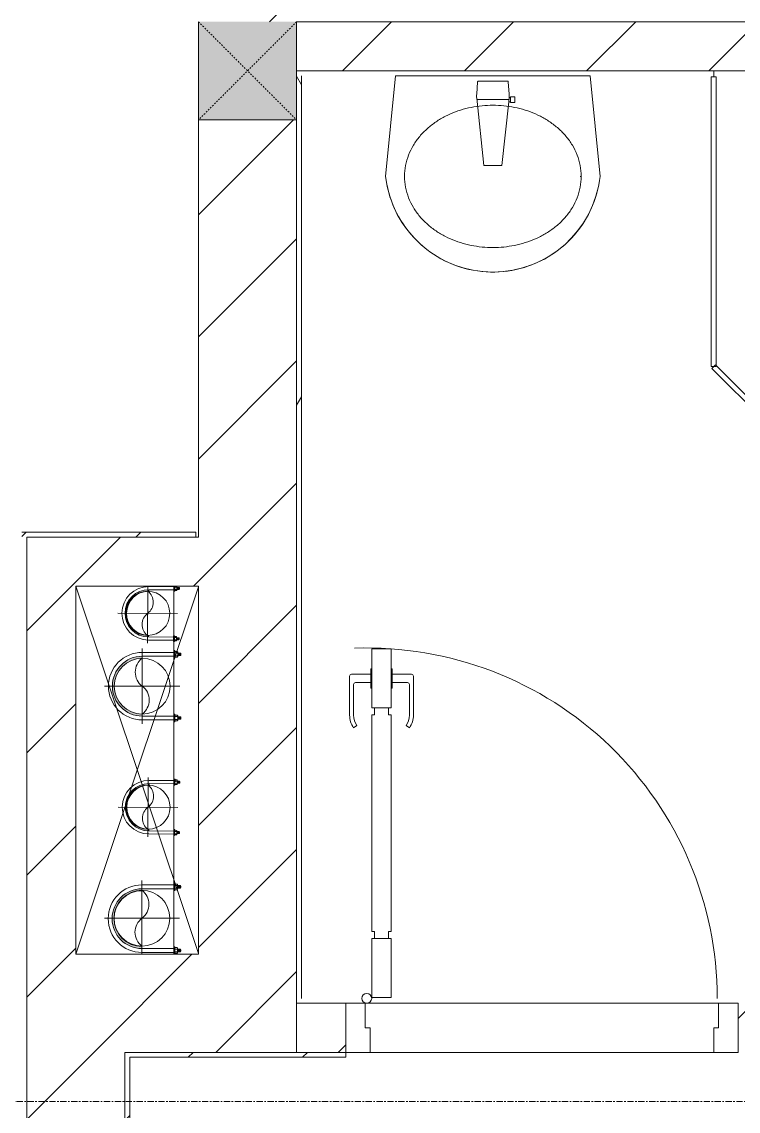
# Model space of a CAD drawing. Header units: millimetres. Extents: x 5359 to 218750, y -16347 to 109893.
# Drawn here: x 118492 to 119953, y 28417 to 30637 of the extents above; entities that cross this region are included whole.
import ezdxf

# ---------------------------------------------------------------- set-up
doc = ezdxf.new("R2010")
doc.units = ezdxf.units.MM
for name, pattern in [('Dash', [6, 3, -3]), ('Grid Line', [22.225, 12.7, -3.175, 3.175, -3.175]), ('IMPORT-CENTER _3_', [10.16, 6.35, -1.27, 1.27, -1.27])]:
    doc.linetypes.add(name, pattern=pattern)
for name, color, linetype, lineweight in [('0-1', 7, 'Continuous', 5), ('0-2', 9, 'Continuous', 9), ('A-CLNG', 13, 'Continuous', 9), ('A-DETL-GENF-1', 9, 'Continuous', 9), ('A-DOOR-1', 9, 'Continuous', 9), ('A-FLOR', 192, 'Continuous', 9), ('A-FLOR-1', 9, 'Continuous', 9), ('A-GLAZ-CURT-1', 9, 'Continuous', 9), ('A-WALL', 113, 'Continuous', 9), ('A-WALL-1', 53, 'Continuous', 18), ('A-WALL-2', 9, 'Continuous', 9), ('A-WALL-3', 113, 'Continuous', 18), ('A-WALL-PATT-1', 10, 'Continuous', 9), ('A-WALL-PATT-2', 9, 'Continuous', 9), ('A-WALL-PATT-3', 111, 'Continuous', 9), ('G-IMPT', 8, 'Continuous', 9), ('G-IMPT-1', 8, 'IMPORT-CENTER _3_', 9), ('I-WALL-1', 53, 'Continuous', 18), ('I-WALL-3', 2, 'Continuous', 18), ('M-EQPM', 50, 'Continuous', 9), ('P-SANR-FIXT-1', 9, 'Continuous', 9), ('P-SANR-FIXT-2', 221, 'Continuous', 9), ('S-COLS', 52, 'Continuous', 9), ('S-COLS-1', 253, 'Continuous', 5), ('S-COLS-4', 52, 'Continuous', 18), ('S-COLS-5', 52, 'Dash', 9), ('S-COLS-HDLN', 52, 'Dash', 9), ('S-GRID-1', 1, 'Grid Line', 9)]:
    doc.layers.add(name, color=color, linetype=linetype, lineweight=lineweight)
pattern_1 = [(45, (0, 0), (-124.4508, 124.4508), [])]
pattern_2 = [(45, (0, 0), (-116.67262, 116.67262), [])]

# ---------------------------------------------------------------- blocks, each defined once
blk = doc.blocks.new('DOOR_CW_01 CANH MO-PANEL KINH - DIG_02-800x2200-CỬA NHÔM KÍNH-400864-TKCS_MB ĐỊNH VỊ CỔNG-HÀNG RÀO')
at = {"layer": 'A-DETL-GENF-1'}
for p, q in [((-347, 772), (-307, 772)), ((-347, 652), (-347, 772)), ((-307, 772), (-307, 652)), ((-392, 637), (-392, 716.5)), ((-349, 720.5), (-388, 720.5)), ((-349, 731.8), (-347, 731.8)), ((-349, 692.2), (-349, 731.8)), ((-347, 692.2), (-347, 731.8)), ((-307, 692.2), (-307, 731.8)), ((-305, 731.8), (-307, 731.8)), ((-305, 692.2), (-305, 731.8)), ((-305, 720.5), (-266, 720.5)), ((-262, 637), (-262, 716.5)), ((-384, 699.5), (-384, 637)), ((-349, 703.5), (-380, 703.5)), ((-347, 692.2), (-349, 692.2)), ((-307, 692.2), (-305, 692.2)), ((-305, 703.5), (-274, 703.5)), ((-270, 699.5), (-270, 637)), ((-307, 652), (-347, 652)), ((-313, 652), (-341, 652)), ((-341, 652), (-341, 638)), ((-313, 638), (-313, 652)), ((-347, 638), (-341, 638)), ((-347, 638), (-347, 196)), ((-307, 638), (-313, 638)), ((-307, 196), (-307, 638)), ((-383.9, 611.2), (-377.3, 615.8)), ((-270.1, 611.2), (-276.7, 615.8)), ((-347, 196), (-341, 196)), ((-307, 182), (-347, 182)), ((-347, 182), (-347, 62)), ((-341, 196), (-341, 182)), ((-341, 182), (-313, 182)), ((-307, 196), (-313, 196)), ((-313, 182), (-313, 196)), ((-307, 62), (-307, 182)), ((-347, 62), (-307, 62))]:
    blk.add_line(p, q, dxfattribs=at)
blk.add_circle((-357, 60), 10, dxfattribs=at)
for centre, radius, start, end in [((-357, 60), 714, 360, 92), ((-388, 716.5), 4, 90, 180), ((-266, 716.5), 4, 0, 90), ((-380, 699.5), 4, 90, 180), ((-274, 699.5), 4, 0, 90), ((-347, 637), 45, 180, 215), ((-347, 637), 37, 180, 215), ((-307, 637), 37, 325, 0), ((-307, 637), 45, 325, 0)]:
    blk.add_arc(centre, radius, start, end, dxfattribs=at)
at = {"layer": 'A-DOOR-1'}
for p, q in [((-360, 50), (-400, 50)), ((-400, 50), (-400, -50)), ((-360, 0), (-360, 50)), ((-357, 50), (-332, 50)), ((400, 50), (360, 50)), ((360, 50), (360, 0)), ((400, -50), (400, 50)), ((-350, 0), (-360, 0)), ((-350, -50), (-350, 0)), ((360, 0), (350, 0)), ((350, 0), (350, -50)), ((-400, -50), (-350, -50)), ((350, -50), (400, -50))]:
    blk.add_line(p, q, dxfattribs=at)
blk = doc.blocks.new('bonruatreo - Chậu rửa-348246-TKCS_MB ĐỊNH VỊ CỔNG-HÀNG RÀO')
at = {"layer": 'P-SANR-FIXT-1'}
for p, q in [((-218.6, 205), (-198.4, 0)), ((-177.8, 205), (-180.6, 205)), ((198.4, 0), (218.6, 205)), ((-198.4, 0), (198.4, 0)), ((165, 0), (-165, 0))]:
    blk.add_line(p, q, dxfattribs=at)
at = {"layer": 'P-SANR-FIXT-1', "flags": 128}
blk.add_lwpolyline([(-218.6, 205), (-217.4, 213.7), (-215.9, 222.4), (-214, 231), (-211.8, 239.5), (-209.3, 247.9), (-206.4, 256.2), (-203.2, 264.4), (-199.6, 272.5), (-195.8, 280.4), (-191.6, 288.1), (-187.1, 295.7), (-182.3, 303.1), (-177.3, 310.3), (-171.9, 317.3), (-166.3, 324.1), (-160.4, 330.6), (-154.2, 336.9), (-147.8, 342.9), (-141.2, 348.7), (-134.3, 354.2), (-127.3, 359.4), (-120, 364.4), (-112.5, 369), (-104.9, 373.4), (-97.1, 377.4), (-89.1, 381.2), (-81, 384.6), (-72.7, 387.6), (-64.4, 390.4), (-55.9, 392.8), (-47.3, 394.8), (-38.7, 396.6), (-30, 397.9), (-21.3, 399), (-12.5, 399.6), (-3.7, 400), (5.1, 399.9), (13.9, 399.6), (22.6, 398.8), (31.4, 397.8), (40.1, 396.3), (48.7, 394.5), (57.2, 392.4), (65.7, 390), (74, 387.2), (82.2, 384.1), (90.3, 380.6), (98.3, 376.8), (106.1, 372.7), (113.7, 368.3), (121.1, 363.6), (128.4, 358.7), (135.4, 353.4), (142.2, 347.8), (148.8, 342), (155.2, 335.9), (161.3, 329.6), (167.2, 323), (172.8, 316.2), (178.1, 309.2), (183.1, 302), (187.8, 294.6), (192.2, 287), (196.4, 279.2), (200.2, 271.3), (203.7, 263.2), (206.8, 255), (209.7, 246.6), (212.2, 238.2), (214.3, 229.7), (216.1, 221.1), (217.6, 212.4), (218.6, 205)], dxfattribs=at)
at = {"layer": 'P-SANR-FIXT-1'}
blk.add_arc((0, 180), 220, 6.525, 173.475, dxfattribs=at)
for points in [[(-180, 205), (-180, 212.4), (-178.6, 227.3), (-172.4, 248.8), (-162.5, 268.9), (-149.4, 287), (-133.8, 303), (-116.1, 316.6), (-96.9, 327.9), (-76.5, 336.8), (-55.2, 343.5), (-33.3, 347.9), (-11.2, 350.1), (11.1, 350.1), (33.3, 347.9), (55.2, 343.5), (76.5, 336.8), (96.9, 327.9), (116.1, 316.6), (133.8, 302.9), (149.5, 287), (162.5, 268.8), (172.4, 248.8), (178.6, 227.3), (180, 212.4), (180, 205)], [(180, 205), (180, 197.6), (178.6, 182.7), (172.4, 161.2), (162.5, 141.2), (149.5, 123), (133.8, 107.1), (116.1, 93.4), (96.9, 82.1), (76.5, 73.2), (55.2, 66.5), (33.3, 62.1), (11.1, 59.9), (-11.2, 59.9), (-33.3, 62.1), (-55.2, 66.5), (-76.5, 73.2), (-96.9, 82.1), (-116.1, 93.4), (-133.8, 107), (-149.4, 123), (-162.5, 141.1), (-172.4, 161.2), (-178.6, 182.7), (-180, 197.6), (-180, 205)]]:
    blk.add_open_spline(points, degree=3, dxfattribs=at)
at = {"layer": 'P-SANR-FIXT-2'}
for p, q in [((-18.5, 182.5), (-32.2, 52.9)), ((18.5, 182.5), (-18.5, 182.5)), ((33, 45.4), (18.5, 182.5)), ((-35.6, 54.2), (-44.7, 54.2)), ((-44.7, 54.2), (-44.7, 42.8)), ((-35.6, 52.9), (-35.6, 54.2)), ((-32.2, 52.9), (-35.6, 52.9)), ((-35.6, 44.2), (-35.6, 52.9)), ((-32.2, 52.9), (-33.1, 44.2)), ((32.7, 48.5), (-32.7, 48.5)), ((-44.7, 42.8), (-35.6, 42.8)), ((-35.6, 42.8), (-35.6, 44.2)), ((-35.6, 44.2), (-33.1, 44.2)), ((-33, 37.3), (-31.4, 12.2)), ((31.4, 12.2), (33, 37.3)), ((-30.2, 11), (30.2, 11))]:
    blk.add_line(p, q, dxfattribs=at)
for centre, radius, start, end in [((-5.5, 41.4), 38.7, 353.966, 6.034), ((5.5, 41.4), 38.7, 175.8543, 186.034), ((-30.1, 12.3), 1.3, 183.5997, 268.7722), ((30.1, 12.3), 1.3, 271.2278, 356.4003)]:
    blk.add_arc(centre, radius, start, end, dxfattribs=at)
blk = doc.blocks.new('System Panel - Glazed-850632-TKCS_MB ĐỊNH VỊ CỔNG-HÀNG RÀO')
at = {"layer": 'A-GLAZ-CURT-1'}
for p, q in [((295.3, 5), (-295.3, 5)), ((-295.3, 5), (-295.3, -5)), ((295.3, -5), (295.3, 5)), ((-295.3, -5), (295.3, -5))]:
    blk.add_line(p, q, dxfattribs=at)
blk = doc.blocks.new('System Panel - Glazed-850633-TKCS_MB ĐỊNH VỊ CỔNG-HÀNG RÀO')
at = {"layer": 'A-GLAZ-CURT-1'}
for p, q in [((316.6, 5), (-316.6, 5)), ((-316.6, 5), (-316.6, -5)), ((316.6, -5), (316.6, 5)), ((-316.6, -5), (316.6, -5))]:
    blk.add_line(p, q, dxfattribs=at)
blk = doc.blocks.new('NCV_TKTC_TANG 1_rvt-1-TKCS_MB ĐỊNH VỊ CỔNG-HÀNG RÀO')
at = {"layer": 'A-WALL-PATT-1'}
h = blk.add_hatch(dxfattribs=at)
h.set_pattern_fill('FP_2', color=256, style=0, pattern_type=2)
h.set_pattern_definition(pattern_1)
h.paths.add_polyline_path([(120852.6, 30536.9), (120852.6, 30636.9), (119052.6, 30636.9), (119052.6, 30536.9), (120349.9, 30536.9)])
h.paths.add_polyline_path([(122752.6, 30536.9), (122752.6, 30636.9), (120952.6, 30636.9), (120952.6, 30536.9), (122165.6, 30536.9)])
h = blk.add_hatch(dxfattribs=at)
h.set_pattern_fill('FP_4', color=256, style=0, pattern_type=2)
h.set_pattern_definition([(0, (0, 0), (894.08, 223.52), [73.762, -596.798, 73.762, -596.798, -3576.32]), (0, (0, 0), (894.08, 223.52), [-1341.12, 73.762, -1267.358, 73.762, -596.798, -1564.64]), (0, (0, 0), (894.08, 223.52), [-3352.8, 73.762, -373.278, 73.762, -1043.838]), (120, (335.28, 111.76), (-640.614, 662.536), [73.762, -596.798, 73.762, -4173.118]), (120, (335.28, 111.76), (-640.614, 662.536), [-744.322, -596.798, 73.762, -1267.358, -2235.2]), (120, (335.28, 111.76), (-640.614, 662.536), [-2682.24, 73.762, -596.798, 73.762, -1490.878]), (120, (335.28, 111.76), (-640.614, 662.536), [-3426.562, -373.278, 73.762, -1043.838]), (240, (447.04, 558.8), (-253.466, -886.056), [73.762, -596.798, 73.762, -4173.118]), (240, (447.04, 558.8), (-253.466, -886.056), [-744.322, -596.798, 73.762, -1267.358, -2235.2]), (240, (447.04, 558.8), (-253.466, -886.056), [-2682.24, 73.762, -596.798, 73.762, -1490.878]), (240, (447.04, 558.8), (-253.466, -886.056), [-3426.562, -373.278, 73.762, -1043.838])])
h.paths.add_polyline_path([(119062.6, 28646.9), (119062.6, 30526.9), (119052.6, 30526.9), (119052.6, 28646.9)])
h = blk.add_hatch(dxfattribs=at)
h.set_pattern_fill('FP_2', color=256, style=0, pattern_type=2)
h.set_pattern_definition(pattern_1)
h.paths.add_polyline_path([(119952.6, 28536.9), (120852.6, 28536.9), (120852.6, 28636.9), (119952.6, 28636.9), (119952.6, 28586.9)])
h.paths.add_polyline_path([(119052.6, 28536.9), (119152.6, 28536.9), (119152.6, 28636.9), (119052.6, 28636.9)])
at = {"layer": 'A-WALL-PATT-2'}
h = blk.add_hatch(dxfattribs=at)
h.set_pattern_fill('FP_3', color=256, style=0, pattern_type=2)
h.set_pattern_definition(pattern_2)
h.paths.add_polyline_path([(122752.6, 28526.9), (122752.6, 28536.9), (119952.6, 28536.9), (119952.6, 28526.9), (122742.6, 28526.9)])
h.paths.add_polyline_path([(119152.6, 28526.9), (119152.6, 28536.9), (118702.6, 28536.9), (118702.6, 28526.9), (119139.5, 28526.9)])
h = blk.add_hatch(dxfattribs=at)
h.set_pattern_fill('FP_3', color=256, style=0, pattern_type=2)
h.set_pattern_definition(pattern_2)
h.paths.add_polyline_path([(118702.6, 25636.9), (118712.6, 25636.9), (118712.6, 28526.9), (118702.6, 28526.9), (118702.6, 27047.8)])
at = {"layer": 'A-FLOR-1'}
for p, q in [((119902.6, 30525), (119902.6, 30536.9)), ((119912.6, 28636.9), (119192.6, 28636.9)), ((119902.6, 28536.9), (119202.6, 28536.9)), ((119202.6, 28536.9), (119902.6, 28536.9))]:
    blk.add_line(p, q, dxfattribs=at)
at = {"layer": 'A-WALL-1'}
for p, q in [((120852.6, 30636.9), (119052.6, 30636.9)), ((119052.6, 30636.9), (119052.6, 30536.9)), ((119052.6, 30536.9), (120852.6, 30536.9)), ((119052.6, 28636.9), (119052.6, 28536.9))]:
    blk.add_line(p, q, dxfattribs=at)
at = {"layer": 'A-WALL-2'}
for p, q in [((119152.6, 28636.9), (119052.6, 28636.9)), ((119052.6, 28536.9), (119152.6, 28536.9)), ((119152.6, 28536.9), (119052.6, 28536.9)), ((119902.6, 28536.9), (119202.6, 28536.9))]:
    blk.add_line(p, q, dxfattribs=at)
at = {"layer": 'I-WALL-1'}
for p, q in [((119052.6, 30526.9), (119052.6, 28646.9)), ((119062.6, 28646.9), (119062.6, 30526.9)), ((119052.6, 28536.9), (118702.6, 28536.9)), ((118702.6, 28536.9), (118702.6, 28526.9)), ((119152.6, 28526.9), (119152.6, 28536.9)), ((118702.6, 28526.9), (118702.6, 25636.9)), ((118712.6, 28526.9), (119152.6, 28526.9)), ((118712.6, 25646.9), (118712.6, 28526.9))]:
    blk.add_line(p, q, dxfattribs=at)
at = {"layer": 'A-DOOR-1'}
blk.add_blockref('DOOR_CW_01 CANH MO-PANEL KINH - DIG_02-800x2200-CỬA NHÔM KÍNH-400864-TKCS_MB ĐỊNH VỊ CỔNG-HÀNG RÀO', (119552.6, 28586.9), dxfattribs=at)
at = {"layer": 'A-GLAZ-CURT-1'}
for name, p, rotation in [('System Panel - Glazed-850632-TKCS_MB ĐỊNH VỊ CỔNG-HÀNG RÀO', (119902.6, 30229.6), 270.0000000000008), ('System Panel - Glazed-850633-TKCS_MB ĐỊNH VỊ CỔNG-HÀNG RÀO', (120126.4, 29710.4), 315.0000000000011)]:
    blk.add_blockref(name, p, dxfattribs=dict(at, rotation=rotation))
at = {"layer": 'P-SANR-FIXT-1', "rotation": 180}
blk.add_blockref('bonruatreo - Chậu rửa-348246-TKCS_MB ĐỊNH VỊ CỔNG-HÀNG RÀO', (119452.6, 30526.9), dxfattribs=at)
blk = doc.blocks.new('TKTC_XREF_251221_MB TANG 1 - TKTC_XREF_260130_MB TANG 1_dwg_CUM U_DN100-V194-TKCS_MB ĐỊNH VỊ CỔNG-HÀNG RÀO')
at = {"layer": 'G-IMPT'}
blk.add_hatch(color=256, dxfattribs=at).paths.add_polyline_path([(0, 61), (0, 57), (14.8, 55.1), (28.5, 49.4), (40.3, 40.3), (49.4, 28.5), (55.1, 14.8), (57, 0), (55.1, -14.8), (49.4, -28.5), (40.3, -40.3), (28.5, -49.4), (14.8, -55.1), (0, -57), (0, -61), (15.8, -58.9), (30.5, -52.8), (43.1, -43.1), (52.8, -30.5), (58.9, -15.8), (61, 0), (58.9, 15.8), (52.8, 30.5), (43.1, 43.1), (30.5, 52.8), (15.8, 58.9)])
for p, q in [((-79.1, 66.6), (-79.1, 63.4)), ((-76.6, 66.6), (-76.6, 63.4)), ((-74.6, 66.6), (-74.6, 63.4)), ((-72.7, 69.3), (-72.7, 60.7)), ((-66.9, 67.9), (-71.7, 67.9)), ((-66.9, 62.1), (-71.7, 62.1)), ((-65, 69), (0, 69)), ((-79.1, -63.4), (-79.1, -66.6)), ((-76.6, -63.4), (-76.6, -66.6)), ((-74.6, -63.4), (-74.6, -66.6)), ((-72.7, -60.7), (-72.7, -69.3)), ((-66.9, -62.1), (-71.7, -62.1)), ((-66.9, -67.9), (-71.7, -67.9)), ((-65, -69), (0, -69))]:
    blk.add_line(p, q, dxfattribs=at)
at = {"layer": 'G-IMPT', "flags": 128}
for points in [[(-72.7, 67.6), (-78.1, 67.6), (-78.1, 62.4), (-72.7, 62.4)], [(-71.7, 59.2), (-66.9, 59.2), (-66.9, 70.8), (-71.7, 70.8)], [(-66.9, 70.8), (-66.9, 72.7), (-65, 72.7), (-65, 57.3), (-66.9, 57.3), (-66.9, 59.2)], [(-65, 61), (0, 61), (0, 57)], [(-72.7, -62.4), (-78.1, -62.4), (-78.1, -67.6), (-72.7, -67.6)], [(-66.9, -70.6), (-66.9, -59.2), (-71.7, -59.2)], [(-66.9, -59.2), (-66.9, -57.3), (-65, -57.3), (-65, -70.6)], [(-65, -61), (0, -61), (0, -57)]]:
    blk.add_lwpolyline(points, dxfattribs=at)
at = {"layer": 'G-IMPT'}
for centre, radius, start, end in [((-78.1, 66.6), 0.96, 90, 180), ((-78.1, 63.4), 0.96, 180, 270), ((-71.1, 69.3), 1.56, 112.6199, 247.3801), ((-67.9, 65), 4.8, 143.1301, 216.8699), ((-71.1, 60.7), 1.56, 112.6199, 247.3801), ((0, 0), 69, 270, 90), ((0, 0), 61, 270, 90), ((0, 0), 57, 270, 90), ((-78.1, -63.4), 0.96, 90, 180), ((-78.1, -66.6), 0.96, 180, 270), ((-71.1, -60.7), 1.56, 112.6199, 247.3801), ((-67.9, -65), 4.8, 143.1301, 216.8699), ((-71.1, -69.3), 1.56, 112.6199, 247.3801)]:
    blk.add_arc(centre, radius, start, end, dxfattribs=at)
blk = doc.blocks.new('TKTC_XREF_251221_MB TANG 1 - TKTC_XREF_260130_MB TANG 1_dwg_$cc-V195-TKCS_MB ĐỊNH VỊ CỔNG-HÀNG RÀO')
at = {"layer": 'G-IMPT'}
blk.add_circle((0, 0), 0.5, dxfattribs=at)
for centre, radius, start, end in [((0, 0), 0.5, 90, 270), ((0.188, 0.25), 0.313, 126.8699, 233.1301), ((-0.188, -0.25), 0.313, 306.8699, 53.1301)]:
    blk.add_arc(centre, radius, start, end, dxfattribs=at)
at = {"layer": 'G-IMPT-1'}
for p, q in [((0, -0.616), (0, 0.673)), ((-0.673, 0), (0.673, 0))]:
    blk.add_line(p, q, dxfattribs=at)
blk = doc.blocks.new('TKTC_XREF_251221_MB TANG 1 - TKTC_XREF_260130_MB TANG 1_dwg_$cc-4202114-TKCS_MB ĐỊNH VỊ CỔNG-HÀNG RÀO')
at = {"layer": 'G-IMPT'}
blk.add_circle((0, 0), 0.5, dxfattribs=at)
for centre, radius, start, end in [((0, 0), 0.5, 90, 270), ((0.188, 0.25), 0.313, 126.8699, 233.1301), ((-0.188, -0.25), 0.313, 306.8699, 53.1301)]:
    blk.add_arc(centre, radius, start, end, dxfattribs=at)
at = {"layer": 'G-IMPT-1'}
for p, q in [((0, -0.673), (0, 0.673)), ((-0.673, 0), (0.673, 0))]:
    blk.add_line(p, q, dxfattribs=at)
blk = doc.blocks.new('TKTC_XREF_251221_MB TANG 1 - TKTC_XREF_260130_MB TANG 1_dwg_CUM U_DN100-4202115-TKCS_MB ĐỊNH VỊ CỔNG-HÀNG RÀO')
at = {"layer": 'G-IMPT'}
blk.add_hatch(color=256, dxfattribs=at).paths.add_polyline_path([(0, -61), (0, -57), (14.8, -55.1), (28.5, -49.4), (40.3, -40.3), (49.4, -28.5), (55.1, -14.8), (57, 0), (55.1, 14.8), (49.4, 28.5), (40.3, 40.3), (28.5, 49.4), (14.8, 55.1), (0, 57), (0, 61), (15.8, 58.9), (37.7, 47.3), (43.1, 43.1), (52.8, 30.5), (58.9, 15.8), (61, 0), (58.9, -15.8), (52.8, -30.5), (43.1, -43.1), (30.5, -52.8), (15.8, -58.9)])
for p, q in [((-72.7, 69.3), (-72.7, 60.7)), ((-66.9, 67.9), (-71.7, 67.9)), ((-65, 69), (0, 69)), ((-79.1, 66.6), (-79.1, 63.4)), ((-76.6, 66.6), (-76.6, 63.4)), ((-74.6, 66.6), (-74.6, 63.4)), ((-66.9, 62.1), (-71.7, 62.1)), ((-79.1, -63.4), (-79.1, -66.6)), ((-76.6, -63.4), (-76.6, -66.6)), ((-74.6, -63.4), (-74.6, -66.6)), ((-72.7, -60.7), (-72.7, -69.3)), ((-66.9, -62.1), (-71.7, -62.1)), ((-66.9, -67.9), (-71.7, -67.9)), ((-65, -69), (0, -69))]:
    blk.add_line(p, q, dxfattribs=at)
at = {"layer": 'G-IMPT', "flags": 128}
for points in [[(-72.7, 67.6), (-78.1, 67.6), (-78.1, 62.4), (-72.7, 62.4)], [(-71.7, 59.2), (-66.9, 59.2), (-66.9, 70.8), (-71.7, 70.8)], [(-66.9, 70.8), (-66.9, 72.7), (-65, 72.7), (-65, 57.3), (-66.9, 57.3), (-66.9, 59.2)], [(-65, 61), (0, 61), (0, 57)], [(-72.7, -62.4), (-78.1, -62.4), (-78.1, -67.6), (-72.7, -67.6)], [(-71.7, -70.8), (-66.9, -70.8), (-66.9, -59.2), (-71.7, -59.2)], [(-66.9, -59.2), (-66.9, -57.3), (-65, -57.3), (-65, -72.7), (-66.9, -72.7), (-66.9, -70.8)], [(-65, -61), (0, -61), (0, -57)]]:
    blk.add_lwpolyline(points, dxfattribs=at)
at = {"layer": 'G-IMPT'}
for centre, radius, start, end in [((-78.1, 66.6), 0.96, 90, 180), ((-71.1, 69.3), 1.56, 112.6199, 247.3801), ((-67.9, 65), 4.8, 143.1301, 216.8699), ((0, 0), 69, 270, 90), ((-78.1, 63.4), 0.96, 180, 270), ((-71.1, 60.7), 1.56, 112.6199, 247.3801), ((0, 0), 61, 270, 90), ((0, 0), 57, 270, 90), ((-78.1, -63.4), 0.96, 90, 180), ((-78.1, -66.6), 0.96, 180, 270), ((-71.1, -60.7), 1.56, 112.6199, 247.3801), ((-67.9, -65), 4.8, 143.1301, 216.8699), ((-71.1, -69.3), 1.56, 112.6199, 247.3801)]:
    blk.add_arc(centre, radius, start, end, dxfattribs=at)
blk = doc.blocks.new('TKTC_XREF_251221_MB TANG 1 - TKTC_XREF_260130_MB TANG 1_dwg_CUM U_DN100-V196-TKCS_MB ĐỊNH VỊ CỔNG-HÀNG RÀO')
at = {"layer": 'G-IMPT'}
blk.add_hatch(color=256, dxfattribs=at).paths.add_polyline_path([(0, -61), (0, -57), (14.8, -55.1), (28.5, -49.4), (40.3, -40.3), (49.4, -28.5), (55.1, -14.8), (57, 0), (55.1, 14.8), (49.4, 28.5), (40.3, 40.3), (28.5, 49.4), (14.8, 55.1), (0, 57), (0, 61), (15.8, 58.9), (30.5, 52.8), (43.1, 43.1), (52.8, 30.5), (58.9, 15.8), (61, 0), (58.9, -15.8), (52.8, -30.5), (43.1, -43.1), (30.5, -52.8), (15.8, -58.9)])
for p, q in [((-72.7, 69.3), (-72.7, 60.7)), ((-66.9, 67.9), (-71.7, 67.9)), ((-65, 69), (0, 69)), ((-79.1, 66.6), (-79.1, 63.4)), ((-76.6, 66.6), (-76.6, 63.4)), ((-74.6, 66.6), (-74.6, 63.4)), ((-66.9, 62.1), (-71.7, 62.1)), ((-79.1, -63.4), (-79.1, -66.6)), ((-76.6, -63.4), (-76.6, -66.6)), ((-74.6, -63.4), (-74.6, -66.6)), ((-72.7, -60.7), (-72.7, -69.3)), ((-66.9, -62.1), (-71.7, -62.1)), ((-66.9, -67.9), (-71.7, -67.9)), ((-66.9, -72.7), (-66.9, -70.8)), ((-65, -69), (0, -69))]:
    blk.add_line(p, q, dxfattribs=at)
at = {"layer": 'G-IMPT', "flags": 128}
for points in [[(-72.7, 67.6), (-78.1, 67.6), (-78.1, 62.4), (-72.7, 62.4)], [(-71.7, 59.2), (-66.9, 59.2), (-66.9, 70.8), (-71.7, 70.8)], [(-66.9, 70.8), (-66.9, 72.7), (-65, 72.7), (-65, 57.3), (-66.9, 57.3), (-66.9, 59.2)], [(-65, 61), (0, 61), (0, 57)], [(-72.7, -62.4), (-78.1, -62.4), (-78.1, -67.6), (-72.7, -67.6)], [(-71.7, -70.8), (-66.9, -70.8), (-66.9, -59.2), (-71.7, -59.2)], [(-66.9, -59.2), (-66.9, -57.3), (-65, -57.3), (-65, -72.6)], [(-65, -61), (0, -61), (0, -57)]]:
    blk.add_lwpolyline(points, dxfattribs=at)
at = {"layer": 'G-IMPT'}
for centre, radius, start, end in [((-78.1, 66.6), 0.96, 90, 180), ((-71.1, 69.3), 1.56, 112.6199, 247.3801), ((-67.9, 65), 4.8, 143.1301, 216.8699), ((0, 0), 69, 270, 90), ((-78.1, 63.4), 0.96, 180, 270), ((-71.1, 60.7), 1.56, 112.6199, 247.3801), ((0, 0), 61, 270, 90), ((0, 0), 57, 270, 90), ((-78.1, -63.4), 0.96, 90, 180), ((-78.1, -66.6), 0.96, 180, 270), ((-71.1, -60.7), 1.56, 112.6199, 247.3801), ((-67.9, -65), 4.8, 143.1301, 216.8699), ((-71.1, -69.3), 1.56, 112.6199, 247.3801)]:
    blk.add_arc(centre, radius, start, end, dxfattribs=at)
blk = doc.blocks.new('TKTC_XREF_251221_MB TANG 1 - TKTC_XREF_260130_MB TANG 1_dwg_$cc-V197-TKCS_MB ĐỊNH VỊ CỔNG-HÀNG RÀO')
at = {"layer": 'G-IMPT'}
blk.add_circle((0, 0), 0.5, dxfattribs=at)
for centre, radius, start, end in [((0, 0), 0.5, 90, 270), ((0.188, 0.25), 0.313, 126.8699, 233.1301), ((-0.188, -0.25), 0.313, 306.8699, 53.1301)]:
    blk.add_arc(centre, radius, start, end, dxfattribs=at)
at = {"layer": 'G-IMPT-1'}
for p, q in [((0, -0.673), (0, 0.645)), ((-0.673, 0), (0.673, 0))]:
    blk.add_line(p, q, dxfattribs=at)
blk = doc.blocks.new('TKTC_XREF_251221_MB TANG 1 - TKTC_XREF_260130_MB TANG 1_dwg_CUM U_DN100-4202112-TKCS_MB ĐỊNH VỊ CỔNG-HÀNG RÀO')
at = {"layer": 'G-IMPT'}
blk.add_hatch(color=256, dxfattribs=at).paths.add_polyline_path([(0, 61), (0, 57), (14.8, 55.1), (28.5, 49.4), (40.3, 40.3), (49.4, 28.5), (55.1, 14.8), (57, 0), (55.1, -14.8), (49.4, -28.5), (40.3, -40.3), (28.5, -49.4), (14.8, -55.1), (0, -57), (0, -61), (15.8, -58.9), (30.5, -52.8), (43.1, -43.1), (52.8, -30.5), (58.9, -15.8), (61, 0), (58.9, 15.8), (52.8, 30.5), (43.1, 43.1), (30.5, 52.8), (15.8, 58.9)])
for p, q in [((-79.1, 66.6), (-79.1, 63.4)), ((-76.6, 66.6), (-76.6, 63.4)), ((-74.6, 66.6), (-74.6, 63.4)), ((-72.7, 69.3), (-72.7, 60.7)), ((-66.9, 67.9), (-71.7, 67.9)), ((-66.9, 62.1), (-71.7, 62.1)), ((-65, 69), (0, 69)), ((-79.1, -63.4), (-79.1, -66.6)), ((-76.6, -63.4), (-76.6, -66.6)), ((-74.6, -63.4), (-74.6, -66.6)), ((-72.7, -60.7), (-72.7, -69.3)), ((-66.9, -62.1), (-71.7, -62.1)), ((-66.9, -67.9), (-71.7, -67.9)), ((-65, -69), (0, -69))]:
    blk.add_line(p, q, dxfattribs=at)
at = {"layer": 'G-IMPT', "flags": 128}
for points in [[(-72.7, 67.6), (-78.1, 67.6), (-78.1, 62.4), (-72.7, 62.4)], [(-71.7, 59.2), (-66.9, 59.2), (-66.9, 70.8), (-71.7, 70.8)], [(-66.9, 70.8), (-66.9, 72.7), (-65, 72.7), (-65, 57.3), (-66.9, 57.3), (-66.9, 59.2)], [(-65, 61), (0, 61), (0, 57)], [(-72.7, -62.4), (-78.1, -62.4), (-78.1, -67.6), (-72.7, -67.6)], [(-71.7, -70.8), (-66.9, -70.8), (-66.9, -59.2), (-71.7, -59.2)], [(-66.9, -59.2), (-66.9, -57.3), (-65, -57.3), (-65, -72.7), (-66.9, -72.7), (-66.9, -70.8)], [(-65, -61), (0, -61), (0, -57)]]:
    blk.add_lwpolyline(points, dxfattribs=at)
at = {"layer": 'G-IMPT'}
for centre, radius, start, end in [((-78.1, 66.6), 0.96, 90, 180), ((-78.1, 63.4), 0.96, 180, 270), ((-71.1, 69.3), 1.56, 112.6199, 247.3801), ((-67.9, 65), 4.8, 143.1301, 216.8699), ((-71.1, 60.7), 1.56, 112.6199, 247.3801), ((0, 0), 69, 270, 90), ((0, 0), 61, 270, 90), ((0, 0), 57, 270, 90), ((-78.1, -63.4), 0.96, 90, 180), ((-78.1, -66.6), 0.96, 180, 270), ((-71.1, -60.7), 1.56, 112.6199, 247.3801), ((-67.9, -65), 4.8, 143.1301, 216.8699), ((-71.1, -69.3), 1.56, 112.6199, 247.3801)]:
    blk.add_arc(centre, radius, start, end, dxfattribs=at)
blk = doc.blocks.new('TKTC_XREF_251221_MB TANG 1 - TKTC_XREF_260130_MB TANG 1_dwg_$cc-4202116-TKCS_MB ĐỊNH VỊ CỔNG-HÀNG RÀO')
at = {"layer": 'G-IMPT'}
blk.add_circle((0, 0), 0.5, dxfattribs=at)
for centre, radius, start, end in [((0, 0), 0.5, 90, 270), ((0.188, 0.25), 0.313, 126.8699, 233.1301), ((-0.188, -0.25), 0.313, 306.8699, 53.1301)]:
    blk.add_arc(centre, radius, start, end, dxfattribs=at)
at = {"layer": 'G-IMPT-1'}
for p, q in [((0, -0.673), (0, 0.673)), ((-0.673, 0), (0.673, 0))]:
    blk.add_line(p, q, dxfattribs=at)
blk = doc.blocks.new('TKTC_XREF_251221_MB TANG 1 - TKTC_XREF_260130_MB TANG 1_dwg-4202109-TKCS_MB ĐỊNH VỊ CỔNG-HÀNG RÀO')
at = {"layer": 'G-IMPT'}
for p, q in [((-84349, -371859.7), (-84349, -372609.7)), ((-84299.2, -372609.8), (-84299.2, -371859.7))]:
    blk.add_line(p, q, dxfattribs=at)
at = {"extrusion": (0, 0, -1)}
for name, p, xscale, yscale, zscale, rotation in [('TKTC_XREF_251221_MB TANG 1 - TKTC_XREF_260130_MB TANG 1_dwg_$cc-V195-TKCS_MB ĐỊNH VỊ CỔNG-HÀNG RÀO', (84402.6, -371915.1), 90.00000000005107, 90.00000000005107, -90.00000000005109, 180.3740267799373), ('TKTC_XREF_251221_MB TANG 1 - TKTC_XREF_260130_MB TANG 1_dwg_CUM U_DN100-4202115-TKCS_MB ĐỊNH VỊ CỔNG-HÀNG RÀO', (84413.8, -372063.5), 0.9974999999999965, 0.9974999999999965, -0.9974999999999965, 0.0009913385626578414), ('TKTC_XREF_251221_MB TANG 1 - TKTC_XREF_260130_MB TANG 1_dwg_$cc-4202116-TKCS_MB ĐỊNH VỊ CỔNG-HÀNG RÀO', (84402, -372310.2), 90.00000000005107, 90.00000000005107, -90.00000000005109, 180.3740267799373), ('TKTC_XREF_251221_MB TANG 1 - TKTC_XREF_260130_MB TANG 1_dwg_$cc-V197-TKCS_MB ĐỊNH VỊ CỔNG-HÀNG RÀO', (84414.3, -372536.4), 113.7150000000091, 113.7150000000091, -113.7150000000091, 179.9990086636432), ('TKTC_XREF_251221_MB TANG 1 - TKTC_XREF_260130_MB TANG 1_dwg_CUM U_DN100-V196-TKCS_MB ĐỊNH VỊ CỔNG-HÀNG RÀO', (84414.3, -372537.3), 0.9975000000000005, 0.9975000000000005, -0.9975000000000005, 0.000991338195008684)]:
    blk.add_blockref(name, p, dxfattribs=dict(at, xscale=xscale, yscale=yscale, zscale=zscale, rotation=rotation))
for name, p, xscale, yscale, zscale, rotation in [('TKTC_XREF_251221_MB TANG 1 - TKTC_XREF_260130_MB TANG 1_dwg_CUM U_DN100-V194-TKCS_MB ĐỊNH VỊ CỔNG-HÀNG RÀO', (-84400.7, -371915.1), 0.7894736842105242, 0.7894736842105242, 0.7894736842105242, 179.6259732184666), ('TKTC_XREF_251221_MB TANG 1 - TKTC_XREF_260130_MB TANG 1_dwg_$cc-4202114-TKCS_MB ĐỊNH VỊ CỔNG-HÀNG RÀO', (-84413.8, -372063.5), 113.7150000000092, 113.7150000000092, 113.7150000000092, 359.9990086636432), ('TKTC_XREF_251221_MB TANG 1 - TKTC_XREF_260130_MB TANG 1_dwg_CUM U_DN100-4202112-TKCS_MB ĐỊNH VỊ CỔNG-HÀNG RÀO', (-84400.1, -372310.2), 0.7894736842105242, 0.7894736842105242, 0.7894736842105242, 179.6259732184666)]:
    blk.add_blockref(name, p, dxfattribs=dict(xscale=xscale, yscale=yscale, zscale=zscale, rotation=rotation))
blk = doc.blocks.new('TKTC_XREF_251221_MB TANG 1 - TKTC_XREF_251221_MB TANG 1-2038492-TKCS_MB ĐỊNH VỊ CỔNG-HÀNG RÀO')
blk.add_blockref('TKTC_XREF_251221_MB TANG 1 - TKTC_XREF_260130_MB TANG 1_dwg-4202109-TKCS_MB ĐỊNH VỊ CỔNG-HÀNG RÀO', (169499.1, 384109.7))
blk = doc.blocks.new('G1_SOF - BO TRU - 200x200-3051103-TKCS_MB ĐỊNH VỊ CỔNG-HÀNG RÀO')
at = {"layer": 'S-COLS-HDLN'}
for p, q in [((-100, -100), (100, 100)), ((100, -100), (-100, 100))]:
    blk.add_line(p, q, dxfattribs=at)

msp = doc.modelspace()

# ---------------------------------------------------------------- hatches: boundary and pattern name
at = {"layer": 'A-WALL-PATT-3'}
h = msp.add_hatch(dxfattribs=at)
h.set_pattern_fill('FP_1', color=256, style=0, pattern_type=2)
h.set_pattern_definition(pattern_1)
h.paths.add_polyline_path([(119052.6, 29586.9), (119052.6, 30437), (118852.6, 30437), (118852.6, 29586.9)])
h.paths.add_polyline_path([(118852.6, 30637), (119052.6, 30637), (119052.6, 32395.3), (118852.6, 32395.3), (118852.6, 30992.8)])
h.paths.add_polyline_path([(118852.6, 33485.3), (119052.6, 33485.3), (119052.6, 33637.4), (118852.6, 33637.4)])
h = msp.add_hatch(dxfattribs=at)
h.set_pattern_fill('FP_32', color=256, style=0, pattern_type=2)
h.set_pattern_definition(pattern_2)
h.paths.add_polyline_path([(118492.5, 29586.9), (118847.5, 29586.9), (118847.5, 29596.9), (118492.5, 29596.9)])
h = msp.add_hatch(dxfattribs=at)
h.set_pattern_fill('FP_1', color=256, style=0, pattern_type=2)
h.set_pattern_definition(pattern_1)
h.paths.add_polyline_path([(118602.6, 29486.9), (118852.6, 29486.9), (118852.6, 29586.9), (118502.6, 29586.9), (118502.6, 29486.9), (118534.3, 29486.9)])
h = msp.add_hatch(dxfattribs=at)
h.set_pattern_fill('FP_1', color=256, style=0, pattern_type=2)
h.set_pattern_definition(pattern_1)
h.paths.add_polyline_path([(119052.6, 28736.9), (119052.6, 29586.9), (118852.6, 29586.9), (118852.6, 28736.9)])
h = msp.add_hatch(dxfattribs=at)
h.set_pattern_fill('FP_1', color=256, style=0, pattern_type=2)
h.set_pattern_definition(pattern_1)
h.paths.add_polyline_path([(118502.6, 28736.9), (118602.6, 28736.9), (118602.6, 29486.9), (118502.6, 29486.9), (118502.6, 29020.3)])
h = msp.add_hatch(dxfattribs=at)
h.set_pattern_fill('FP_1', color=256, style=0, pattern_type=2)
h.set_pattern_definition(pattern_1)
h.paths.add_polyline_path([(118534.3, 28536.9), (119052.6, 28536.9), (119052.6, 28736.9), (118502.6, 28736.9), (118502.6, 28536.9)])
h = msp.add_hatch(dxfattribs=at)
h.set_pattern_fill('FP_1', color=256, style=0, pattern_type=2)
h.set_pattern_definition(pattern_1)
h.paths.add_polyline_path([(118702.6, 25636.9), (118702.6, 28536.9), (118502.6, 28536.9), (118502.6, 25636.9)])
at = {"layer": 'S-COLS-1'}
msp.add_hatch(color=256, dxfattribs=at).paths.add_polyline_path([(118852.6, 30437), (119052.6, 30437), (119052.6, 30637), (118852.6, 30637)])

# ---------------------------------------------------------------- linework, layer by layer
at = {"layer": '0-2'}
for p, q in [((118737.8, 29082.4), (118602.7, 29486.9)), ((118711.5, 29062.7), (118852.6, 29485.2)), ((118738.7, 29079.8), (118737.8, 29082.4)), ((118703.8, 29039.8), (118710.7, 29060.4)), ((118852.6, 28738.6), (118738.7, 29079.8)), ((118602.7, 28736.9), (118703.8, 29039.8))]:
    msp.add_line(p, q, dxfattribs=at)
at = {"layer": 'A-CLNG'}
msp.add_line((118602.7, 28736.9), (118602.7, 29486.9), dxfattribs=at)
at = {"layer": 'A-FLOR'}
msp.add_line((118502.5, 25636.9), (118502.5, 29586.9), dxfattribs=at)
at = {"layer": 'A-WALL'}
msp.add_line((119052.6, 30437), (118852.6, 30437), dxfattribs=at)
at = {"layer": 'A-WALL-3'}
for p, q in [((118852.6, 30437), (118852.6, 29586.9)), ((119052.6, 28536.9), (119052.6, 30437)), ((118502.6, 29586.9), (118502.6, 25636.9)), ((118852.6, 29586.9), (118847.5, 29586.9)), ((118602.6, 29486.9), (118852.6, 29486.9)), ((118602.6, 28736.9), (118602.6, 29486.9)), ((118852.6, 29486.9), (118852.6, 28736.9)), ((118852.6, 28736.9), (118602.6, 28736.9)), ((118702.6, 25636.9), (118702.6, 28536.9)), ((118702.6, 28536.9), (119052.6, 28536.9))]:
    msp.add_line(p, q, dxfattribs=at)
at = {"layer": 'I-WALL-3'}
for p, q in [((118847.5, 29596.9), (118492.5, 29596.9)), ((118847.5, 29586.9), (118847.5, 29596.9)), ((118502.5, 29586.9), (118847.5, 29586.9))]:
    msp.add_line(p, q, dxfattribs=at)
at = {"layer": 'S-COLS'}
msp.add_line((118852.6, 30437), (119052.6, 30437), dxfattribs=at)
at = {"layer": 'S-COLS-4'}
for p, q in [((118852.6, 30637), (118852.6, 30437)), ((119052.6, 30437), (119052.6, 30637))]:
    msp.add_line(p, q, dxfattribs=at)
at = {"layer": 'S-GRID-1'}
msp.add_line((135474.6, 28436.9), (24837.1, 28436.9), dxfattribs=at)

# ---------------------------------------------------------------- block references
at = {"layer": '0-1'}
msp.add_blockref('NCV_TKTC_TANG 1_rvt-1-TKCS_MB ĐỊNH VỊ CỔNG-HÀNG RÀO', (0, 0), dxfattribs=at)
at = {"layer": 'M-EQPM'}
msp.add_blockref('TKTC_XREF_251221_MB TANG 1 - TKTC_XREF_251221_MB TANG 1-2038492-TKCS_MB ĐỊNH VỊ CỔNG-HÀNG RÀO', (33652.6, 17236.9), dxfattribs=at)
at = {"layer": 'S-COLS-5', "rotation": 180}
msp.add_blockref('G1_SOF - BO TRU - 200x200-3051103-TKCS_MB ĐỊNH VỊ CỔNG-HÀNG RÀO', (118952.6, 30537), dxfattribs=at)

doc.saveas('drawing.dxf')
